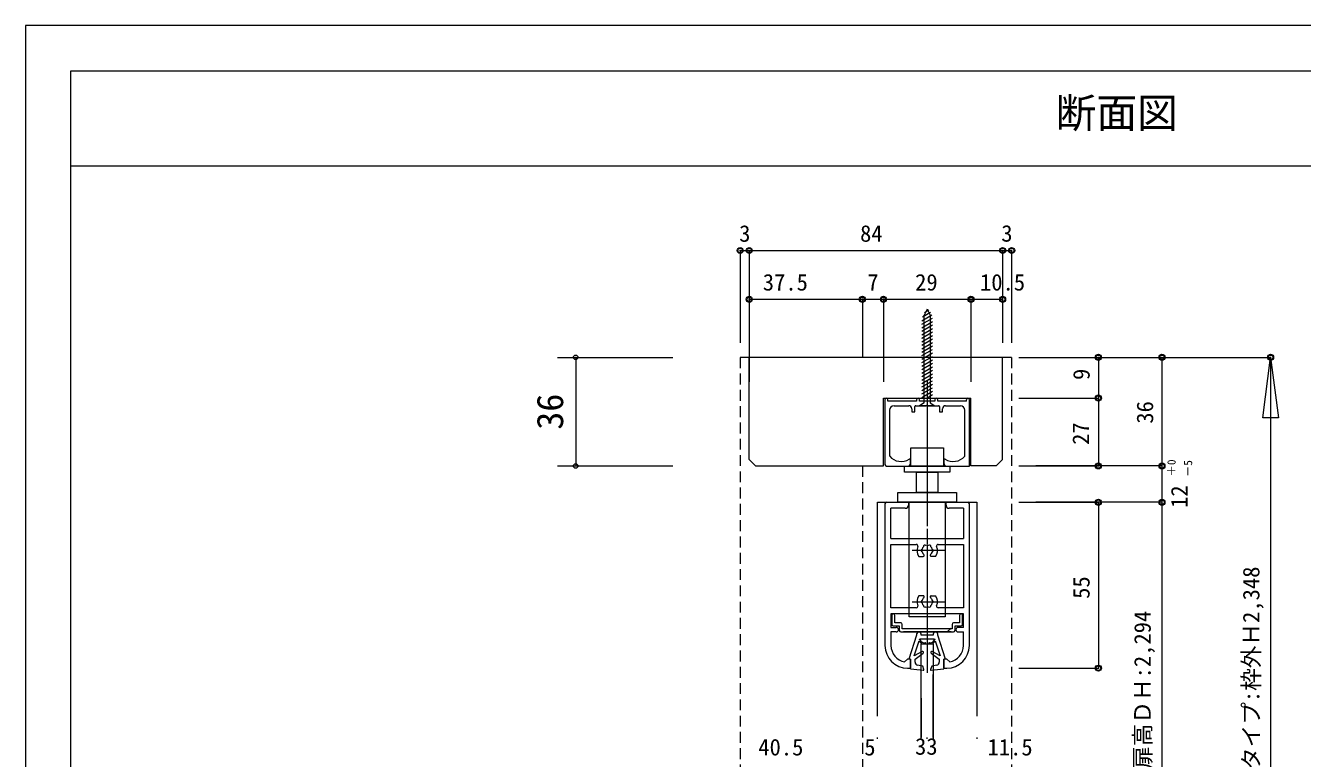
# Model space of a CAD drawing. Units: millimetres on the paper, enlarged 5 times, with parts at other scales. Extents: x -992 to 1008, y -685 to 700.
# Drawn here: x -992 to -287, y 295 to 700 of the extents above; entities that cross this region are included whole.
import ezdxf
from ezdxf.enums import TextEntityAlignment as Align

# ---------------------------------------------------------------- set-up
doc = ezdxf.new("R2010")
doc.units = ezdxf.units.MM
doc.header["$LTSCALE"] = 5
doc.header["$PDMODE"] = 32
doc.header["$PDSIZE"] = 2.5
doc.linetypes.add('CHAIN1', pattern=[8, 5, -1, 1, -1])
doc.linetypes.add('DASHED1', pattern=[1.8, 1.2, -0.6])
for name, color, linetype, lineweight in [('1-0_H-SYM', 7, 'Continuous', 20), ('1-1_0', 7, 'Continuous', 20), ('2-0_18', 7, 'Continuous', 18)]:
    doc.layers.add(name, color=color, linetype=linetype, lineweight=lineweight)
doc.styles.add('ＭＳ ゴシック', font='')
doc.styles.get('ＭＳ ゴシック').set_extended_font_data('MS Gothic')

msp = doc.modelspace()

# ---------------------------------------------------------------- linework, layer by layer
at = {"layer": '1-0_H-SYM'}
for p, q in [((-967.5, 675), (197.5, 675)), ((-967.5, 622.5), (197.5, 622.5)), ((-967.5, 622.5), (197.5, 622.5))]:
    msp.add_line(p, q, dxfattribs=at)
msp.add_lwpolyline([(197.5, -26.25), (-967.5, -26.25), (-967.5, 675)], dxfattribs=at)
at = {"layer": '1-1_0'}
msp.add_line((-967.5, 675), (197.5, 675), dxfattribs=at)
msp.add_lwpolyline([(-992.5, -685), (1007.5, -685), (1007.5, 700), (-992.5, 700)], close=True, dxfattribs=at)
msp.add_lwpolyline([(197.5, -26.25), (-967.5, -26.25), (-967.5, 675)], dxfattribs=at)
at = {"layer": '2-0_18', "color": 4}
for p, q in [((-597.658, 575.692), (-592.658, 575.692)), ((-597.658, 575.692), (-597.658, 524.709)), ((-592.658, 575.692), (-452.657, 575.692)), ((-592.658, 575.692), (-592.658, 524.709)), ((-452.657, 575.692), (-452.657, 524.709)), ((-452.657, 575.692), (-447.657, 575.692)), ((-447.657, 575.692), (-447.657, 524.709)), ((-592.658, 548.736), (-530.158, 548.736)), ((-592.658, 548.736), (-592.658, 503.158)), ((-530.158, 548.736), (-518.491, 548.736)), ((-530.158, 548.736), (-530.158, 516.667)), ((-518.491, 548.736), (-470.157, 548.736)), ((-518.491, 548.736), (-518.491, 503.158)), ((-470.157, 548.736), (-452.657, 548.736)), ((-470.157, 548.736), (-470.157, 503.158)), ((-408.742, 516.667), (-304.577, 516.667)), ((-364.635, 516.667), (-364.635, 106.854)), ((-308.91, 483.333), (-304.577, 516.667)), ((-304.577, 516.667), (-300.243, 483.333)), ((-304.577, 516.667), (-304.577, 96.115)), ((-443.632, 494.167), (-399.726, 494.167)), ((-300.243, 483.333), (-308.91, 483.333)), ((-443.632, 456.667), (-399.726, 456.667)), ((-364.635, 456.667), (-434.299, 456.667)), ((-364.635, 436.616), (-434.299, 436.616)), ((-443.632, 344.949), (-399.726, 344.949))]:
    msp.add_line(p, q, dxfattribs=at)
at = {"layer": '2-0_18'}
for p, q in [((-494.324, 543.282), (-495.991, 539.921)), ((-494.324, 543.282), (-492.657, 539.921)), ((-497.324, 536.848), (-491.67, 540.113)), ((-497.324, 534.924), (-491.324, 538.388)), ((-497.324, 532.999), (-491.324, 536.463)), ((-496.873, 539.033), (-492.503, 541.556)), ((-495.991, 539.543), (-496.122, 539.467)), ((-495.991, 491.449), (-495.991, 539.921)), ((-495.894, 541.523), (-493.337, 543)), ((-492.657, 539.921), (-492.657, 491.449)), ((-497.324, 531.075), (-491.324, 534.539)), ((-497.324, 529.15), (-491.324, 532.614)), ((-497.324, 527.226), (-491.324, 530.69)), ((-497.324, 527.226), (-494, 529.145)), ((-497.324, 525.301), (-491.324, 528.765)), ((-497.324, 523.377), (-491.324, 526.841)), ((-497.324, 519.528), (-491.324, 522.992)), ((-447.657, 516.667), (-597.658, 516.667)), ((-592.658, 460.203), (-592.658, 516.667)), ((-497.324, 517.603), (-491.324, 521.067)), ((-497.324, 515.679), (-491.324, 519.143)), ((-497.324, 513.754), (-491.324, 517.218)), ((-497.324, 511.83), (-491.324, 515.294)), ((-497.324, 509.905), (-491.324, 513.369)), ((-497.324, 507.981), (-491.324, 511.445)), ((-497.324, 506.056), (-491.324, 509.52)), ((-497.324, 504.132), (-491.324, 507.596)), ((-497.324, 502.207), (-491.324, 505.671)), ((-497.324, 500.283), (-491.324, 503.747)), ((-497.324, 498.358), (-491.324, 501.822)), ((-518.491, 494.167), (-470.157, 494.167)), ((-518.491, 456.667), (-518.491, 494.167)), ((-497.324, 496.434), (-491.324, 499.897)), ((-497.324, 494.509), (-491.324, 497.973)), ((-494.583, 494.167), (-491.324, 496.048)), ((-470.157, 456.667), (-470.157, 494.167)), ((-517.657, 493.29), (-517.657, 457.449)), ((-517.657, 493.282), (-517.657, 457.449)), ((-515.991, 492.449), (-515.991, 493.282)), ((-500.157, 492.449), (-515.991, 492.449)), ((-515.157, 487.449), (-515.157, 462.413)), ((-500.157, 493.282), (-500.157, 492.449)), ((-498.491, 492.449), (-498.491, 493.282)), ((-490.158, 492.449), (-498.491, 492.449)), ((-495.991, 491.449), (-498.491, 489.949)), ((-491.324, 489.949), (-497.324, 489.949)), ((-491.324, 489.949), (-497.324, 489.949)), ((-492.657, 489.949), (-495.991, 489.949)), ((-492.657, 489.949), (-495.991, 489.949)), ((-494.824, 489.949), (-494.324, 490.449)), ((-494.324, 490.449), (-493.824, 489.949)), ((-493.824, 489.949), (-487.991, 489.949)), ((-492.657, 491.449), (-490.158, 489.949)), ((-490.158, 493.282), (-490.158, 492.449)), ((-488.491, 492.449), (-488.491, 493.282)), ((-472.657, 492.449), (-488.491, 492.449)), ((-487.491, 489.449), (-487.491, 486.616)), ((-485.824, 486.616), (-485.824, 488.282)), ((-484.157, 489.949), (-475.991, 489.949)), ((-473.491, 462.413), (-473.491, 487.449)), ((-472.657, 492.449), (-472.657, 493.282)), ((-470.991, 456.616), (-470.991, 493.282)), ((-487.491, 486.616), (-485.824, 486.616)), ((-592.658, 460.203), (-589.122, 456.667)), ((-503.491, 458.282), (-503.491, 459.949)), ((-485.157, 459.949), (-485.157, 458.282)), ((-589.122, 456.667), (-518.491, 456.667)), ((-516.824, 456.616), (-505.158, 456.616)), ((-500.158, 441.949), (-500.158, 453.282)), ((-500.158, 453.282), (-488.491, 453.282)), ((-488.491, 453.282), (-488.491, 441.949)), ((-483.491, 456.616), (-470.991, 456.616)), ((-456.193, 456.667), (-470.157, 456.667)), ((-488.491, 441.949), (-500.158, 441.949)), ((-521.824, 318.376), (-521.824, 436.616)), ((-521.824, 436.616), (-516.824, 436.616)), ((-517.657, 435.783), (-517.657, 357.449)), ((-506.407, 433.282), (-514.324, 433.282)), ((-514.324, 416.616), (-514.324, 433.282)), ((-507.491, 436.616), (-481.158, 436.616)), ((-499.324, 436.616), (-489.324, 436.616)), ((-474.324, 433.282), (-482.241, 433.282)), ((-474.324, 433.282), (-474.324, 416.616)), ((-471.824, 436.616), (-466.824, 436.616)), ((-470.991, 357.449), (-470.991, 435.783)), ((-466.824, 436.616), (-466.824, 318.376)), ((-514.324, 416.616), (-474.324, 416.616)), ((-514.324, 413.282), (-500.324, 413.282)), ((-514.324, 378.282), (-514.324, 413.282)), ((-488.324, 413.282), (-474.324, 413.282)), ((-474.324, 413.282), (-474.324, 378.282)), ((-498.907, 406.616), (-496.61, 406.616)), ((-489.742, 406.616), (-492.038, 406.616)), ((-496.61, 384.949), (-498.907, 384.949)), ((-492.038, 384.949), (-489.742, 384.949)), ((-500.324, 378.282), (-514.324, 378.282)), ((-474.324, 374.949), (-514.324, 374.949)), ((-514.324, 374.949), (-514.324, 367.449)), ((-513.908, 374.116), (-513.908, 369.116)), ((-512.241, 369.949), (-512.241, 374.116)), ((-474.324, 378.282), (-488.324, 378.282)), ((-474.741, 369.116), (-474.741, 374.116)), ((-474.324, 367.449), (-474.324, 374.949)), ((-514.324, 367.449), (-511.408, 367.449)), ((-508.907, 369.949), (-512.241, 369.949)), ((-483.251, 364.949), (-481.158, 367.043)), ((-474.324, 367.449), (-477.241, 367.449)), ((-511.408, 364.949), (-514.324, 364.949)), ((-514.324, 364.949), (-514.324, 357.449)), ((-508.907, 364.949), (-479.741, 364.949)), ((-481.158, 364.949), (-507.491, 364.949)), ((-499.991, 363.282), (-499.991, 364.116)), ((-499.158, 364.949), (-498.657, 364.949)), ((-497.824, 364.116), (-497.824, 363.282)), ((-497.824, 363.282), (-490.839, 363.282)), ((-490.824, 363.282), (-490.824, 364.116)), ((-490.226, 361.116), (-490.061, 360.616)), ((-490.061, 360.616), (-490.192, 360.616)), ((-489.991, 364.949), (-489.491, 364.949)), ((-489.858, 360), (-487.154, 351.782)), ((-488.657, 364.116), (-488.657, 363.282)), ((-488.657, 363.282), (-484.324, 350.116)), ((-477.241, 364.949), (-474.324, 364.949)), ((-474.324, 357.449), (-474.324, 364.949)), ((-500.991, 349.949), (-496.529, 353.212)), ((-497.658, 318.376), (-497.658, 358.283)), ((-497.657, 358.283), (-490.991, 358.283)), ((-492.119, 353.212), (-487.658, 349.949)), ((-487.154, 351.782), (-491.596, 354.061)), ((-490.991, 358.283), (-490.991, 318.376)), ((-505.158, 349.949), (-506.824, 348.435)), ((-503.491, 349.949), (-505.158, 349.949)), ((-503.491, 344.616), (-503.491, 349.949)), ((-503.491, 349.949), (-503.491, 344.949)), ((-500.991, 348.263), (-500.991, 349.949)), ((-497.658, 305.881), (-497.658, 347.464)), ((-491.824, 345.949), (-492.47, 344.233)), ((-488.935, 346.643), (-491.824, 345.949)), ((-490.991, 347.464), (-490.991, 305.881)), ((-487.658, 349.949), (-487.658, 348.263)), ((-484.324, 350.116), (-485.158, 349.949)), ((-485.158, 349.949), (-485.158, 344.616)), ((-485.158, 344.949), (-485.158, 349.949)), ((-505.158, 344.949), (-503.491, 344.949)), ((-490.991, 306.546), (-490.991, 341.379)), ((-485.158, 344.949), (-483.491, 344.949)), ((-497.658, 328.392), (-497.658, 306.546)), ((-521.824, 305.881), (-521.824, 306.546)), ((-466.824, 306.546), (-466.824, 305.881))]:
    msp.add_line(p, q, dxfattribs=at)
at = {"layer": '2-0_18', "color": 4, "lineweight": 9}
for p, q in [((-698.539, 516.667), (-634.863, 516.667)), ((-688.539, 516.667), (-688.539, 456.667)), ((-698.539, 456.667), (-634.863, 456.667))]:
    msp.add_line(p, q, dxfattribs=at)
at = {"layer": '2-0_18', "linetype": 'DASHED1', "lineweight": 20}
for p, q in [((-597.658, 516.667), (-597.658, 94.354)), ((-447.657, 516.667), (-447.657, 94.354)), ((-530.158, 456.667), (-530.158, 94.354))]:
    msp.add_line(p, q, dxfattribs=at)
at = {"layer": '2-0_18', "linetype": 'CHAIN1'}
for p, q in [((-494.324, 503.761), (-494.324, 441.716)), ((-494.324, 488.383), (-494.324, 365.686)), ((-484.358, 409.949), (-502.692, 409.949)), ((-502.692, 381.616), (-484.358, 381.616)), ((-494.324, 382.983), (-494.324, 355.841)), ((-494.324, 367.291), (-494.324, 338.958)), ((-494.324, 305.881), (-494.324, 306.546))]:
    msp.add_line(p, q, dxfattribs=at)
at = {"layer": '2-0_18', "lineweight": 20}
msp.add_line((-512.657, 489.949), (-504.491, 489.949), dxfattribs=at)
at = {"layer": '2-0_18', "linetype": 'DASHED1'}
for p, q in [((-494.324, 475.992), (-494.324, 353.636)), ((-505.158, 456.616), (-483.491, 456.616))]:
    msp.add_line(p, q, dxfattribs=at)
at = {"layer": '2-0_18'}
for points in [[(-497.324, 521.452), (-491.342, 524.906), (-491.324, 524.916)], [(-456.193, 456.667), (-452.657, 460.203), (-452.657, 516.667)], [(-502.824, 488.282), (-502.824, 486.616), (-501.158, 486.616), (-501.158, 489.449)], [(-500.657, 489.949), (-494.853, 489.949), (-494.824, 489.949)], [(-516.824, 436.616), (-504.741, 436.616), (-504.741, 434.949)], [(-483.907, 434.949), (-483.907, 436.616), (-471.824, 436.616)], [(-476.408, 374.116), (-476.408, 369.949), (-479.741, 369.949)], [(-513.074, 368.283), (-509.741, 368.283), (-509.741, 365.783)], [(-480.574, 369.116), (-480.574, 366.616), (-508.074, 366.616), (-508.074, 369.116)], [(-478.908, 365.783), (-478.908, 368.283), (-475.574, 368.283)], [(-503.491, 349.949), (-504.324, 350.116), (-499.991, 363.282)], [(-497.052, 354.061), (-501.495, 351.782), (-498.79, 360)], [(-498.457, 360.616), (-498.587, 360.616), (-498.423, 361.116), (-490.226, 361.116)], [(-496.179, 344.233), (-496.824, 345.949), (-499.713, 346.643)], [(-481.824, 348.435), (-483.491, 349.949), (-485.158, 349.949)]]:
    msp.add_lwpolyline(points, dxfattribs=at)
at = {"layer": '2-0_18', "color": 4}
for points in [[(-443.632, 516.667), (-399.726, 516.667), (-399.726, 456.667)], [(-443.632, 436.616), (-399.726, 436.616), (-399.726, 344.949)]]:
    msp.add_lwpolyline(points, dxfattribs=at)
at = {"layer": '2-0_18'}
for points in [[(-503.324, 456.616), (-503.324, 466.616), (-485.325, 466.616), (-485.325, 456.616)], [(-506.825, 453.282), (-506.825, 456.616), (-481.824, 456.616), (-481.824, 453.282)], [(-510.491, 436.616), (-510.491, 441.949), (-478.158, 441.949), (-478.158, 436.616)], [(-504.324, 373.282), (-504.324, 436.616), (-484.324, 436.616), (-484.324, 373.282)]]:
    msp.add_lwpolyline(points, close=True, dxfattribs=at)
at = {"layer": '2-0_18', "color": 4}
for centre in [(-597.658, 575.692), (-592.658, 575.692), (-452.657, 575.692), (-447.657, 575.692), (-592.658, 548.736), (-530.158, 548.736), (-518.491, 548.736), (-470.157, 548.736), (-452.657, 548.736), (-399.726, 516.667), (-364.635, 516.667), (-304.577, 516.667), (-399.726, 494.167), (-399.726, 456.667), (-399.726, 456.667), (-364.635, 456.667), (-399.726, 436.616), (-364.635, 436.616), (-399.726, 344.949)]:
    msp.add_circle(centre, 1.667, dxfattribs=at)
at = {"layer": '2-0_18'}
for centre, radius, start, end in [((-516.824, 493.282), 0.833, 0, 180), ((-499.324, 493.282), 0.833, 0, 180), ((-489.324, 493.282), 0.833, 0, 180), ((-471.824, 493.282), 0.833, 0, 180), ((-512.657, 487.449), 2.5, 90, 180), ((-504.491, 488.282), 1.667, 0, 90), ((-500.657, 489.449), 0.5, 90, 180), ((-487.991, 489.449), 0.5, 0, 90), ((-484.157, 488.282), 1.667, 90, 180), ((-475.991, 487.449), 2.5, 0, 90), ((-514.658, 462.413), 0.5, 180, 220.00775), ((-508.657, 467.449), 8.333, 220.00775, 301.89077), ((-503.991, 459.949), 0.5, 0, 121.89077), ((-484.657, 459.949), 0.5, 58.10921, 180), ((-479.991, 467.449), 8.333, 238.1092, 319.99223), ((-473.991, 462.413), 0.5, 319.99223, 0), ((-516.824, 457.449), 0.833, 180, 270), ((-505.158, 458.282), 1.667, 270, 0), ((-483.491, 458.282), 1.667, 180, 270), ((-516.824, 435.783), 0.833, 90, 180), ((-506.407, 434.949), 1.667, 270, 0), ((-482.241, 434.949), 1.667, 180, 270), ((-471.824, 435.783), 0.833, 0, 90), ((-500.324, 412.449), 0.833, 337.38011, 90), ((-494.324, 409.949), 5.667, 157.38011, 216.03186), ((-496.824, 409.949), 0.833, 112.02429, 247.97566), ((-494.324, 409.949), 2.917, 135.35885, 164.64109), ((-495.574, 412.114), 0.833, 52.02429, 187.97566), ((-494.324, 409.949), 2.917, 75.35886, 104.64109), ((-493.074, 412.114), 0.833, 352.02429, 127.97566), ((-494.324, 409.949), 2.917, 15.35886, 44.6411), ((-491.824, 409.949), 0.833, 292.02429, 67.97566), ((-494.324, 409.949), 5.667, 323.96809, 22.61984), ((-488.324, 412.449), 0.833, 90, 202.61984), ((-494.324, 409.949), 2.917, 195.35885, 229.81587), ((-496.61, 407.242), 0.626, 270, 49.81587), ((-492.038, 407.242), 0.626, 130.18408, 270), ((-494.324, 409.949), 2.917, 310.18408, 344.64109), ((-494.324, 381.616), 5.667, 143.96809, 202.61984), ((-496.824, 381.616), 0.833, 112.02429, 247.97566), ((-494.324, 381.616), 2.917, 130.18408, 164.64109), ((-496.61, 384.323), 0.626, 310.18408, 90), ((-492.038, 384.323), 0.626, 90, 229.81587), ((-494.324, 381.616), 2.917, 15.35886, 49.81587), ((-491.824, 381.616), 0.833, 292.02429, 67.97566), ((-494.324, 381.616), 5.667, 337.38011, 36.03186), ((-513.074, 374.116), 0.833, 0, 180), ((-500.324, 379.116), 0.833, 270, 22.61984), ((-494.324, 381.616), 2.917, 195.35885, 224.64109), ((-495.574, 379.451), 0.833, 172.02429, 307.97566), ((-494.324, 381.616), 2.917, 255.35885, 284.64109), ((-493.074, 379.451), 0.833, 232.02429, 7.97566), ((-494.324, 381.616), 2.917, 315.35885, 344.64109), ((-488.324, 379.116), 0.833, 157.38011, 270), ((-475.574, 374.116), 0.833, 0, 180), ((-513.074, 369.116), 0.833, 180, 270), ((-511.408, 366.199), 1.25, 270, 90), ((-508.907, 369.116), 0.833, 0, 90), ((-479.741, 369.116), 0.833, 90, 180), ((-477.241, 366.199), 1.25, 90, 270), ((-475.574, 369.116), 0.833, 270, 0), ((-508.907, 365.783), 0.833, 180, 270), ((-499.158, 364.116), 0.833, 90, 180), ((-495.875, 361.616), 3.333, 208.99502, 277.34953), ((-498.657, 364.116), 0.833, 0, 90), ((-498.457, 360.449), 0.167, 24.31572, 90), ((-495.875, 361.616), 2.667, 204.31571, 277.34953), ((-492.774, 361.616), 3.333, 262.65042, 331.00492), ((-492.774, 361.616), 2.667, 262.65042, 335.68423), ((-489.991, 364.116), 0.833, 90, 180), ((-490.192, 360.449), 0.167, 90, 155.68423), ((-489.491, 364.116), 0.833, 0, 90), ((-479.741, 365.783), 0.833, 270, 0), ((-505.158, 357.449), 12.5, 180, 270), ((-505.158, 357.449), 9.167, 180, 259.52429), ((-496.824, 353.616), 0.5, 306.17921, 117.15095), ((-495.491, 358.64), 0.333, 277.34953, 97.34953), ((-493.158, 358.64), 0.333, 82.65042, 262.65042), ((-491.824, 353.616), 0.5, 62.849, 233.82073), ((-483.491, 357.449), 12.5, 270, 0), ((-483.491, 357.449), 9.167, 280.47566, 0), ((-499.324, 348.263), 1.667, 180, 256.50424), ((-489.324, 348.263), 1.667, 283.49571, 0), ((-490.137, 426.873), 83.333, 260.77894, 265.60969), ((-496.491, 344.116), 0.333, 265.60969, 20.60966), ((-492.157, 344.116), 0.333, 159.39028, 274.39025), ((-498.511, 426.873), 83.333, 274.39025, 279.221)]:
    msp.add_arc(centre, radius, start, end, dxfattribs=at)
at = {"layer": '2-0_18', "color": 5}
for p in [(-597.658, 575.692), (-592.658, 575.692), (-452.657, 575.692), (-447.657, 575.692), (-592.658, 548.736), (-530.158, 548.736), (-518.491, 548.736), (-470.157, 548.736), (-452.657, 548.736), (-399.726, 516.667), (-364.635, 516.667), (-304.577, 516.667), (-399.726, 494.167), (-399.726, 456.667), (-364.635, 456.667), (-399.726, 436.616), (-364.635, 436.616), (-399.726, 344.949)]:
    msp.add_point(p, dxfattribs=at)
at = {"layer": '2-0_18', "color": 4}
for p in [(-688.539, 516.667), (-399.726, 516.667), (-364.635, 516.667), (-399.726, 494.167), (-688.539, 456.667), (-399.726, 456.667), (-364.635, 456.667), (-399.726, 436.616), (-364.635, 436.616), (-399.726, 344.949)]:
    msp.add_point(p, dxfattribs=at)

# ---------------------------------------------------------------- texts
at = {"layer": '1-1_0', "style": 'ＭＳ ゴシック'}
msp.add_text('断面図', height=16.5, dxfattribs=at).set_placement((-423.371, 638.489), align=Align.BOTTOM_LEFT)
at = {"layer": '2-0_18', "style": 'ＭＳ ゴシック'}
for s, p in [('3', (-598.212, 577.777)), ('84', (-531.407, 577.775)), ('3', (-453.381, 577.834)), ('37.5', (-585.158, 550.82)), ('7', (-527.407, 550.809)), ('29', (-500.991, 550.82)), ('10.5', (-465.157, 550.82)), ('40.5', (-587.658, 293.957)), ('5', (-529.073, 293.938)), ('33', (-501.036, 294.354)), ('11.5', (-460.991, 293.957))]:
    msp.add_text(s, height=9.164, dxfattribs=at).set_placement(p, align=Align.BOTTOM_LEFT)
for s, height, p in [('9', 9.164, (-401.81, 504.167)), ('36', 14.66, (-691.039, 476.667)), ('36', 9.164, (-366.719, 480)), ('27', 9.164, (-402.144, 468.292)), ('＋0', 4.582, (-355.693, 450.884)), ('－5', 4.582, (-346.535, 450.53)), ('12', 9.164, (-347.724, 433.459)), ('８尺タイプ:枠外Ｈ2,348', 9.164, (-308.006, 263.678)), ('55', 9.164, (-401.838, 383.222)), ('８尺タイプ:扉高ＤＨ:2,294', 9.164, (-368.064, 220.527))]:
    msp.add_text(s, height=height, rotation=90, dxfattribs=at).set_placement(p, align=Align.BOTTOM_LEFT)

doc.saveas('drawing.dxf')
